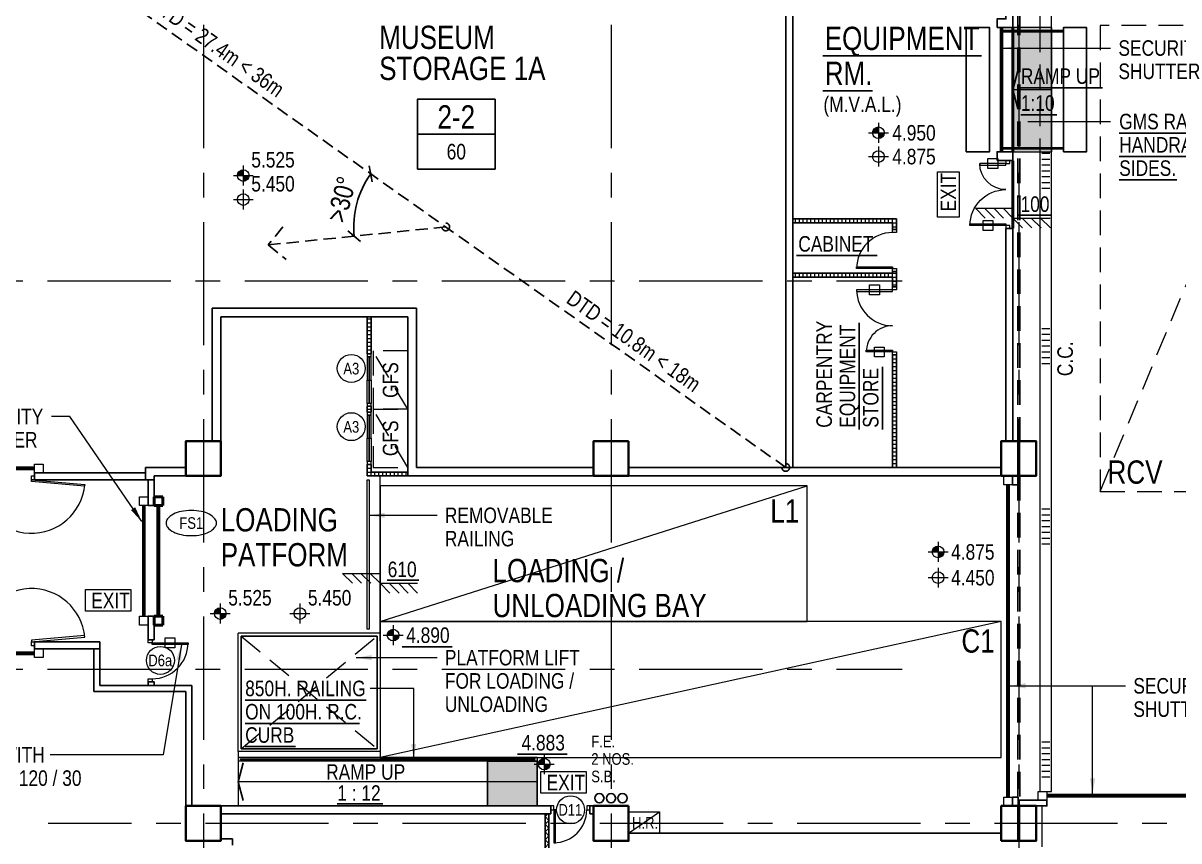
# Model space of a CAD drawing. Header units: millimetres. Extents: x 833576263 to 1668046980, y 817519639 to 1636103653.
# Drawn here: x 834050248 to 834080016, y 818088502 to 818109567 of the extents above; entities that cross this region are included whole.
import ezdxf
from ezdxf.enums import TextEntityAlignment as Align

# ---------------------------------------------------------------- set-up
doc = ezdxf.new("R2010")
doc.units = ezdxf.units.MM
doc.header["$LTSCALE"] = 100
doc.header["$MEASUREMENT"] = 0
for name, pattern in [('R_P_Grid$0$CENTER', [50.8, 31.75, -6.35, 6.35, -6.35]), ('R_P_LG$0$DASHDOT2', [12.7, 6.35, -3.175, 0, -3.175]), ('R_P_LG$0$HIDDEN', [9.525, 6.35, -3.175]), ('R_P_LG$0$HIDDEN2', [4.7625, 3.175, -1.5875])]:
    doc.linetypes.add(name, pattern=pattern)
doc.layers.get('Defpoints').update_dxf_attribs({"color": 170})
for name, color, linetype, true_color in [('C_DWG1002P00L0LGGBP$0$C_CONCRETE SLAB', 7, 'Continuous', 0xf0faf0), ('C_DWG1002P00L0LGGBP$0$C_IMPERMEABLE', 7, 'Continuous', 0xfff0ff), ('C_DWG1002P00L0LGGBP$0$C_METAL OR STEEL', 7, 'Continuous', 0xebd7f5), ('C_DWG1002P00L0LGGBP$0$C_UNDERLINE OR FSI', 7, 'Continuous', 0xf56e7d)]:
    doc.layers.add(name, color=color, linetype=linetype, true_color=true_color)
for name, color, linetype, lineweight in [('R_P_Grid$0$RDA0251', 1, 'R_P_Grid$0$CENTER', 18), ('R_P_Grid$0$RDA0251-LG', 6, 'R_P_Grid$0$CENTER', 18), ('R_P_LG$0$RDA0321', 7, 'Continuous', 18), ('R_P_LG$0$RDA0322', 1, 'Continuous', 18), ('R_P_LG$0$RDA0324', 7, 'Continuous', 18), ('R_P_LG$0$RDA04011', 4, 'Continuous', 25), ('R_P_LG$0$RDA04031', 3, 'Continuous', 25), ('R_P_LG$0$RDA0504', 4, 'Continuous', 25), ('R_P_LG$0$RDA0505', 1, 'Continuous', 18), ('R_P_LG$0$RDA0506', 7, 'Continuous', 18), ('R_P_LG$0$RDA0621', 7, 'Continuous', 13), ('R_P_LG$0$RDA0624', 7, 'Continuous', 13), ('R_P_LG$0$RDA2142', 1, 'Continuous', 18), ('R_P_LG$0$RDA2202', 3, 'Continuous', 25), ('R_P_LG$0$RDA2203', 11, 'Continuous', 25), ('R_P_LG$0$RDA2301', 7, 'Continuous', 18), ('R_P_LG$0$RDA2401', 1, 'Continuous', 18), ('R_P_LG$0$RDA2804S', 2, 'Continuous', 35), ('R_P_LG$0$RDA3151', 1, 'Continuous', 18), ('R_P_LG$0$RDA3152', 6, 'Continuous', 18), ('R_P_LG$0$RDA4701', 7, 'Continuous', 18), ('R_P_LG$0$RDA5801', 1, 'Continuous', 18), ('R_P_LG$0$RDA5802', 1, 'Continuous', 18), ('R_P_LG$0$RDA6601', 4, 'Continuous', 25), ('R_P_LG$0$RDA7101', 1, 'Continuous', 18), ('R_P_LG$0$RDA8301', 7, 'Continuous', 18)]:
    doc.layers.add(name, color=color, linetype=linetype, lineweight=lineweight)
for name, color, linetype in [('R_P_LG$0$10-HIDDEN', 7, 'R_P_LG$0$HIDDEN'), ('R_P_LG$0$AUDIT_D_170707093042-463', 3, 'Continuous'), ('R_P_LG$0$AUDIT_D_170707093042-467', 1, 'Continuous'), ('R_P_LG$0$D-MOE', 6, 'R_P_LG$0$HIDDEN2'), ('X-REF', 7, 'Continuous')]:
    doc.layers.add(name, color=color, linetype=linetype)
doc.styles.add('R_P_LG$0$Arial', font='arial.ttf', dxfattribs={"width": 0.8})
doc.styles.add('R_P_LG$0$Arial_3', font='arial.ttf', dxfattribs={"width": 0.8, "height": 800})
doc.styles.add('R_P_LG$0$romans', font='arial.ttf', dxfattribs={"width": 0.8})
doc.dimstyles.new('R_P_LG$0$M_200LA', dxfattribs={"dimscale": 200, "dimtxt": 2.5, "dimasz": 2, "dimexe": 0.8, "dimexo": 0, "dimgap": 0.75, "dimtad": 1, "dimdec": 0, "dimrnd": 1, "dimzin": 12, "dimdsep": 46, "dimtxsty": 'R_P_LG$0$romans', "dimcen": 2, "dimdle": 1, "dimclrd": 7, "dimclre": 7, "dimclrt": 4, "dimaunit": 1, "dimadec": 3, "dimazin": 0, "dimtfac": 1, "dimtdec": 0, "dimtix": 1, "dimtmove": 2, "dimatfit": 3, "dimfxl": 1, "dimtolj": 1, "dimlwd": 18, "dimlwe": 18, "dimarcsym": 0})
doc.dimstyles.new('R_P_LG$0$M_200MT', dxfattribs={"dimscale": 200, "dimtxt": 2.5, "dimasz": 1.5, "dimexe": 0.8, "dimexo": 0.5, "dimgap": 0.75, "dimtad": 1, "dimdec": 0, "dimrnd": 1, "dimzin": 12, "dimdsep": 46, "dimtxsty": 'R_P_LG$0$romans', "dimblk": 'R_P_LG$0$_Oblique', "dimcen": 2, "dimdle": 0.8, "dimclrd": 7, "dimclre": 7, "dimclrt": 4, "dimaunit": 1, "dimadec": 0, "dimazin": 0, "dimtfac": 1, "dimtdec": 0, "dimtix": 1, "dimtmove": 2, "dimatfit": 3, "dimfxl": 3, "dimfxlon": 1, "dimtolj": 1, "dimarcsym": 0})

# ---------------------------------------------------------------- blocks, each defined once
blk = doc.blocks.new('R_P_Grid')
at = {"layer": 'R_P_Grid$0$RDA0251'}
for p, q in [((833964515, 818102926.7), (834072885.2, 818102926.7)), ((833964515, 818092926.7), (834072885.2, 818092926.7))]:
    blk.add_line(p, q, dxfattribs=at)
at = {"layer": 'R_P_Grid$0$RDA0251-LG'}
for p, q in [((834054890, 818124763.4), (834054890, 818027660)), ((834065390, 818124763.4), (834065390, 818022877.2)), ((834075890, 818124763.4), (834075890, 818082095.1)), ((834075890, 818124763.4), (834075890, 818082095.1)), ((834144477.3, 818088951.7), (834050890, 818088951.7))]:
    blk.add_line(p, q, dxfattribs=at)
blk = doc.blocks.new('R_P_LG$0$P46A_Escape-Single-Door - 850 x 2100mm-5484262-LG_F _5_000 Mpd_')
at = {"layer": 'R_P_LG$0$RDA3151'}
for p, q in [((425, 956), (380, 956)), ((380, 956), (380, 106)), ((425, 106), (425, 956)), ((-425, 106), (-500, 106)), ((-500, 106), (-500, 6)), ((-500, 6), (-425, 6)), ((-425, 6), (-425, 106)), ((380, 106), (425, 106)), ((425, 106), (425, 6)), ((500, 106), (425, 106)), ((425, 6), (500, 6)), ((500, 6), (500, 106))]:
    blk.add_line(p, q, dxfattribs=at)
blk.add_arc((425, 106), 850, 90, 180, dxfattribs=at)
blk = doc.blocks.new('R_P_LG$0$LMark-FFL-1')
h = blk.add_hatch(color=256)
h.paths.add_polyline_path([(0, 0.75, 0.414214), (-0.75, 0), (0, 0)])
h.paths.add_polyline_path([(0.75, 0), (0, 0), (0, -0.75, 0.414214)])
for p, q in [((-1.28, 0), (1.28, 0)), ((0, 1.28), (0, -1.28))]:
    blk.add_line(p, q)
blk.add_circle((0, 0), 0.75)
at = {"color": 7, "style": 'R_P_LG$0$romans', "width": 0.8}
blk.add_attdef('FFL', (1.03, 1.03), '', height=2, dxfattribs=at)
blk = doc.blocks.new('R_P_LG$0$LMark-SFL-1')
for p, q in [((-1.28, 0), (1.28, 0)), ((0, 1.28), (0, -1.28))]:
    blk.add_line(p, q)
blk.add_circle((0, 0), 0.75)
at = {"color": 7, "style": 'R_P_LG$0$romans', "width": 0.8}
blk.add_attdef('SFL', (1.03, 1.03), '', height=2, dxfattribs=at)
blk = doc.blocks.new('R_P_LG$0$P46A_Symb_EXIT')
at = {"layer": 'R_P_LG$0$RDA7101'}
for p, q in [((-2.61, -0.99), (-2.61, 1.81)), ((-2.61, 1.81), (3.2, 1.81)), ((3.2, 1.81), (3.2, -0.99)), ((3.2, -0.99), (-2.61, -0.99))]:
    blk.add_line(p, q, dxfattribs=at)
at = {"layer": 'R_P_LG$0$RDA7101', "insert": (-1.89, 1.39), "char_height": 2, "width": 6.157, "attachment_point": 1, "style": 'R_P_LG$0$Arial_3'}
blk.add_mtext('EXIT', dxfattribs=at)
blk = doc.blocks.new('R_P_LG$0$_Oblique')
at = {"color": 0, "linetype": 'ByBlock', "lineweight": -2}
blk.add_line((-0.5, -0.5), (0.5, 0.5), dxfattribs=at)
blk = doc.blocks.new('*D631')
at = {"layer": 'Defpoints', "color": 0, "linetype": 'Continuous', "transparency": 16777216}
for p in [(834058465, 818106205), (834058931, 818105189), (834061132, 818104318), (834061132, 818104318), (834058418, 818104043)]:
    blk.add_point(p, dxfattribs=at)
at = {"layer": 'R_P_LG$0$D-MOE', "color": 7, "linetype": 'Continuous', "lineweight": -2, "transparency": 16777216}
blk.add_arc((834061132, 818104318), 2367, 144.7208, 185.7866, dxfattribs=at)
at = {"layer": 'R_P_LG$0$D-MOE', "color": 7, "linetype": 'Continuous', "lineweight": -2, "transparency": 16777216, "xscale": 300, "yscale": 300, "zscale": 300}
for p, rotation in [((834059200, 818105685), 54.72081680240944), ((834058777, 818104079), 275.7865725568126)]:
    blk.add_blockref('R_P_LG$0$_Oblique', p, dxfattribs=dict(at, rotation=rotation))
at = {"layer": 'R_P_LG$0$D-MOE', "color": 4, "linetype": 'Continuous', "transparency": 16777216, "insert": (834058451, 818105023), "char_height": 500, "attachment_point": 5, "rotation": 75.2537, "style": 'R_P_LG$0$romans'}
blk.add_mtext('\\A1;>30%%D', dxfattribs=at)
blk = doc.blocks.new('R_P_LG$0$PS-16000x3500')
at = {"layer": 'R_P_LG$0$RDA8301'}
blk.add_line((3500, -16000), (0, 0), dxfattribs=at)
blk.add_lwpolyline([(0, -16000), (3500, -16000), (3500, 0), (0, 0)], close=True, dxfattribs=at)
blk = doc.blocks.new('R_P_LG$0$PS-11000x3500')
at = {"layer": 'R_P_LG$0$RDA8301'}
blk.add_line((3500, -11000), (0, 0), dxfattribs=at)
blk.add_lwpolyline([(0, -11000), (3500, -11000), (3500, 0), (0, 0)], close=True, dxfattribs=at)
blk = doc.blocks.new('R_P_LG$0$P46A_FS_Gas_Flooding_System_Cylinder - P46A_FS_Gas_Flooding_System_Cylinder-V133-LG_F _5_000 Mpd_')
at = {"layer": 'R_P_LG$0$RDA5802', "linetype": 'R_P_LG$0$HIDDEN'}
blk.add_line((-750, 0), (750, -900), dxfattribs=at)
blk.add_lwpolyline([(750, -900), (-750, -900), (-750, 0), (750, 0)], close=True, dxfattribs=at)
blk = doc.blocks.new('R_P_LG$0$P46A_Escape-Double-Door - _925 _ 625_ x 2500mm-4300935-3_F _30_875 Mpd_')
at = {"layer": 'R_P_LG$0$RDA3151'}
for p, q in [((-850, 69), (-775, 69)), ((-850, -31), (-850, 69)), ((-775, 69), (-775, -31)), ((825, 69), (900, 69)), ((825, -31), (825, 69)), ((900, 69), (900, -31)), ((-775, -31), (-850, -31)), ((-730, -31), (-775, -31)), ((-775, -31), (-775, -956)), ((-730, -956), (-730, -31)), ((780, -31), (825, -31)), ((780, -706), (780, -31)), ((900, -31), (825, -31)), ((825, -31), (825, -706)), ((825, -706), (780, -706)), ((-775, -956), (-730, -956))]:
    blk.add_line(p, q, dxfattribs=at)
for centre, radius, start, end in [((-775, -31), 925, 270, 0), ((825, -31), 675, 180, 270)]:
    blk.add_arc(centre, radius, start, end, dxfattribs=at)
blk = doc.blocks.new('R_P_LG$0$AP_600_600')
at = {"layer": 'R_P_LG$0$RDA3151'}
for points in [[(0, 0), (75, 0), (75, 100), (0, 100)], [(75, 50), (75, 100), (675, 100), (675, 50)], [(75, 0), (75, 50), (675, 50), (675, 0)], [(1275, 50), (1275, 100), (675, 100), (675, 50)], [(1275, 0), (1275, 50), (675, 50), (675, 0)], [(1275, 0), (1350, 0), (1350, 100), (1275, 100)]]:
    blk.add_lwpolyline(points, close=True, dxfattribs=at)
blk = doc.blocks.new('R_P_LG$0$DD_1375-1375')
at = {"layer": 'R_P_LG$0$RDA3151'}
for points in [[(0, -100), (0, 0), (75, 0), (75, -100)], [(2900, -100), (2825, -100), (2825, 0), (2900, 0)], [(75, -100), (-1295, -220), (-1291, -265), (79, -145)], [(2825, -100), (4195, -220), (4191, -265), (2821, -145)]]:
    blk.add_lwpolyline(points, close=True, dxfattribs=at)
for centre, start, end in [((75, -100), 185, 0), ((2825, -100), 180, 355)]:
    blk.add_arc(centre, 1375, start, end, dxfattribs=at)
blk = doc.blocks.new('R_P_LG$0$D-925')
at = {"layer": 'R_P_LG$0$RDA3151'}
for points in [[(75, 100), (75, 1025), (120, 1025), (120, 100)], [(0, 100), (75, 100), (75, 0), (0, 0)], [(1075, 100), (1075, 0), (1000, 0), (1000, 100)]]:
    blk.add_lwpolyline(points, close=True, dxfattribs=at)
blk.add_arc((75, 100), 925, 0, 90, dxfattribs=at)
blk = doc.blocks.new('R_P_LG$0$A$C1D971937')
at = {"layer": 'R_P_LG$0$RDA0324'}
for p, q in [((-126, 965), (126, 713)), ((-126, 965), (-126, 0)), ((-126, 727), (126, 475)), ((-126, 490), (126, 238)), ((-126, 252), (126, 0)), ((-126, 0), (126, 0)), ((126, 0), (378, -252)), ((126, 0), (126, -963)), ((126, -238), (378, -490)), ((126, -475), (378, -727)), ((126, -713), (378, -965))]:
    blk.add_line(p, q, dxfattribs=at)
blk = doc.blocks.new('C_DWG1002P00L0LGGBP')
at = {"layer": 'C_DWG1002P00L0LGGBP$0$C_CONCRETE SLAB'}
for points in [[(834055790, 818090552), (834063490, 818090552), (834063490, 818090652), (834055790, 818090652)], [(834062207, 818090552), (834063490, 818090552), (834063490, 818089402), (834062207, 818089402)]]:
    blk.add_hatch(color=256, dxfattribs=at).paths.add_polyline_path(points)
at = {"layer": 'C_DWG1002P00L0LGGBP$0$C_METAL OR STEEL'}
blk.add_hatch(color=256, dxfattribs=at).paths.add_polyline_path([(834075740, 818106252), (834076740, 818106252), (834076740, 818109452), (834075740, 818109452)])
at = {"layer": 'C_DWG1002P00L0LGGBP$0$C_IMPERMEABLE'}
blk.add_lwpolyline([(834062207, 818090552), (834063490, 818090552), (834063490, 818089402), (834062207, 818089402)], close=True, dxfattribs=at)
at = {"layer": 'C_DWG1002P00L0LGGBP$0$C_METAL OR STEEL'}
for points, const_width in [([(834075440, 818109362), (834077040, 818109362)], 75), ([(834075440, 818106342), (834077040, 818106342)], 75), ([(834063440, 818090602), (834055840, 818090602)], 50)]:
    blk.add_lwpolyline(points, dxfattribs=dict(at, const_width=const_width))
at = {"layer": 'C_DWG1002P00L0LGGBP$0$C_UNDERLINE OR FSI'}
for p, q in [((834070846, 818108724), (834074928, 818108724)), ((834070846, 818107824), (834072125, 818107824)), ((834075945, 818107902), (834078049, 818107902)), ((834075945, 818107207), (834076872, 818107207)), ((834078478, 818106732), (834083168, 818106732)), ((834078478, 818106132), (834082954, 818106132)), ((834078478, 818105532), (834079963, 818105532)), ((834075889, 818104618), (834076721, 818104618)), ((834070165, 818103581), (834072242, 818103581)), ((834071778, 818099095), (834071778, 818101848)), ((834072378, 818099095), (834072378, 818100715)), ((834059623, 818095216), (834060436, 818095216)), ((834060014, 818093504), (834061294, 818093504)), ((834055967, 818092129), (834059083, 818092129)), ((834055967, 818091529), (834058913, 818091529)), ((834055967, 818090929), (834057261, 818090929)), ((834062984, 818090734), (834064263, 818090734)), ((834058338, 818089454), (834059510, 818089454))]:
    blk.add_line(p, q, dxfattribs=at)
at = {"layer": 'C_DWG1002P00L0LGGBP$0$C_UNDERLINE OR FSI', "const_width": 75}
for points in [[(834075740, 818106252), (834075740, 818109452)], [(834075740, 818104277), (834075740, 818106027)]]:
    blk.add_lwpolyline(points, dxfattribs=at)
blk = doc.blocks.new('R_P_LG')
at = {"layer": 'R_P_LG$0$RDA0621'}
h = blk.add_hatch(dxfattribs=at)
h.set_pattern_fill('_USER', color=256, scale=100, double=1, pattern_type=0)
h.set_pattern_definition([(0, (834072640, 818104421.7), (0, 100), []), (90, (834072640, 818104421.7), (-100, 6e-15), [])])
h.paths.add_polyline_path([(834072740, 818104521.7), (834070070, 818104521.7), (834070070, 818104421.7), (834072640, 818104421.7), (834072640, 818104246.7), (834072740, 818104246.7)])
h = blk.add_hatch(dxfattribs=at)
h.set_pattern_fill('_USER', color=256, scale=100, double=1, pattern_type=0)
h.set_pattern_definition([(0, (834072640, 818103021.7), (0, 100), []), (90, (834072640, 818103021.7), (-100, 6e-15), [])])
h.paths.add_polyline_path([(834072740, 818103171.7), (834072640, 818103171.7), (834072640, 818103121.7), (834070070, 818103121.7), (834070070, 818103021.7), (834072640, 818103021.7), (834072640, 818102771.7), (834072740, 818102771.7)])
h = blk.add_hatch(dxfattribs=at)
h.set_pattern_fill('_USER', color=256, scale=100, double=1, pattern_type=0)
h.set_pattern_definition([(0, (834059210, 818101046.7), (0, 100), []), (90, (834059210, 818101046.7), (-100, 6e-15), [])])
h.paths.add_polyline_path([(834059210, 818102001.7), (834059110, 818102001.7), (834059110, 818101046.7), (834059210, 818101046.7)])
h = blk.add_hatch(dxfattribs=at)
h.set_pattern_fill('_USER', color=256, scale=100, double=1, pattern_type=0)
h.set_pattern_definition([(0, (834072640, 818098121.7), (0, 100), []), (90, (834072640, 818098121.7), (-100, 6e-15), [])])
h.paths.add_polyline_path([(834072740, 818101021.7), (834072640, 818101021.7), (834072640, 818098121.7), (834072740, 818098121.7)])
h = blk.add_hatch(dxfattribs=at)
h.set_pattern_fill('_USER', color=256, scale=100, double=1, pattern_type=0)
h.set_pattern_definition([(0, (834059210, 818098001.7), (0, 100), []), (90, (834059210, 818098001.7), (-100, 6e-15), [])])
h.paths.add_polyline_path([(834060160, 818098001.7), (834059210, 818098001.7), (834059210, 818098196.7), (834059110, 818098196.7), (834059110, 818097901.7), (834060160, 818097901.7)])
h = blk.add_hatch(dxfattribs=at)
h.set_pattern_fill('_USER', color=256, scale=141.4, angle=45, double=1, pattern_type=0)
h.set_pattern_definition([(45, (834063790, 818087630.99), (-99.985, 99.985), []), (135, (834063790, 818087630.99), (-99.985, -99.985), [])])
h.paths.add_polyline_path([(834063790, 818089201.7), (834063690, 818089201.7), (834063690, 818087589.568), (834063790, 818087630.9893)])
at = {"layer": 'R_P_LG$0$RDA0624', "lineweight": 18}
h = blk.add_hatch(dxfattribs=at)
h.set_pattern_fill('DOTS', color=4, scale=90, angle=45, style=0)
h.set_pattern_definition([(45, (0, 0), (-50.513940681, 151.541822043), [0, -142.875])])
edge = h.paths.add_edge_path()
edge.add_arc((834065390, 818020126.7), 13000, 75, 90)
edge.add_line((834065390, 818033126.7), (833989233.5977, 818033126.7))
edge.add_arc((833989233.5977, 818040126.7), 7000, 227.47847394, 269.99999999, ccw=False)
edge.add_line((833984502.5276, 818034967.5358), (833978583.9299, 818040395.0234))
edge.add_arc((833983315, 818045554.1877), 7000, 180, 227.47847394, ccw=False)
edge.add_line((833976315, 818045554.1877), (833976315, 818098726.7))
edge.add_arc((833983314.9761, 818098726.7099), 6999.9761, 115.841715, 180.00008101, ccw=False)
edge.add_line((833980263.7812, 818105026.7), (834002230.1033, 818105026.7))
edge.add_line((834002230.1033, 818105026.7), (834002230.4132, 818116699.7))
edge.add_line((834002230.4132, 818116699.7), (833958315, 818116699.7))
edge.add_line((833958315, 818116699.7), (833958315, 818110699.7))
edge.add_line((833958315, 818110699.7), (833963315, 818110699.7))
edge.add_arc((833963315, 818103699.7), 7000, 0, 90, ccw=False)
edge.add_line((833970315, 818103699.7), (833970315, 818045554.1877))
edge.add_arc((833983315, 818045554.1877), 13000, 180, 227.47847393)
edge.add_line((833974528.727, 818035972.8826), (833980447.3247, 818030545.395))
edge.add_arc((833989233.5977, 818040126.7), 13000, 227.47847393, 270)
edge.add_line((833989233.5977, 818027126.7), (834065245.1822, 818027126.7))
edge.add_arc((834065245.1822, 818019026.7), 8100, 75, 90, ccw=False)
edge.add_line((834067341.6165, 818026850.6992), (834090782.7579, 818020569.6643))
edge.add_arc((834094147.4055, 818033126.7), 13000, 255, 270)
edge.add_line((834094147.4055, 818020126.7), (834118759.2741, 818020126.7))
edge.add_arc((834118759.2741, 818033126.7), 13000, 270, 282.26165437)
edge.add_line((834121520.1679, 818020423.257), (834124956.9903, 818021170.1963))
edge.add_arc((834126677.2395, 818013254.9741), 8100, 20.44433993, 102.26165437, ccw=False)
edge.add_arc((834190761.1764, 818035930.696), 59878.7776, 183.670517332, 199.356395537, ccw=False)
edge.add_line((834131005.2286, 818032097.3284), (834127870.7181, 818029996.4247))
edge.add_line((834127870.7181, 818029996.4247), (834126362.9837, 818029715.8154))
edge.add_arc((834117071.8823, 818047426.7), 20000, 270, 297.68143099, ccw=False)
edge.add_line((834117071.8823, 818027426.7), (834089164.0869, 818027426.7))
edge.add_arc((834089164.0869, 818033426.7), 6000, 255.00000001, 270, ccw=False)
edge.add_line((834087611.1726, 818027631.1451), (834068754.6476, 818032683.7357))
at = {"layer": 'R_P_LG$0$RDA4701'}
h = blk.add_hatch(dxfattribs=at)
h.set_pattern_fill('_USER', color=256, scale=150, angle=167.52488052, pattern_type=0)
h.set_pattern_definition([(180, (834072288.53, 818078163.56), (-2e-08, -150), [])])
h.paths.add_polyline_path([(834076687.5, 818106296.1386), (834076487.5, 818106296.1386), (834076487.5, 818105271.1386), (834076687.5, 818105271.1386)])
h = blk.add_hatch(dxfattribs=at)
h.set_pattern_fill('_USER', color=256, scale=150, angle=167.52488052, pattern_type=0)
h.set_pattern_definition([(180, (834072288.53, 818073651.7), (-2e-08, -150), [])])
h.paths.add_polyline_path([(834076687.5, 818101784.2803), (834076487.5, 818101784.2803), (834076487.5, 818100759.2803), (834076687.5, 818100759.2803)])
h = blk.add_hatch(dxfattribs=at)
h.set_pattern_fill('_USER', color=256, scale=150, angle=167.52488052, pattern_type=0)
h.set_pattern_definition([(180, (834072288.53, 818063901.7), (-2e-08, -150), [])])
h.paths.add_polyline_path([(834076687.5, 818096149.1197), (834076487.5, 818096149.1197), (834076487.5, 818097174.1197), (834076687.5, 818097174.1197)])
h = blk.add_hatch(dxfattribs=at)
h.set_pattern_fill('_USER', color=256, scale=150, angle=167.52488052, pattern_type=0)
h.set_pattern_definition([(180, (834072288.53, 818063901.7), (-2e-08, -150), [])])
h.paths.add_polyline_path([(834076687.5, 818091154.2803), (834076487.5, 818091154.2803), (834076487.5, 818090129.2803), (834076687.5, 818090129.2803)])
at = {"layer": 'Defpoints'}
for points in [[(834074540, 818106251.7), (834075140, 818106251.7), (834075140, 818109451.7), (834074540, 818109451.7)], [(834077040, 818106251.7), (834077640, 818106251.7), (834077640, 818109451.7), (834077040, 818109451.7)]]:
    blk.add_lwpolyline(points, close=True, dxfattribs=at)
at = {"layer": 'R_P_LG$0$10-HIDDEN'}
for p, q in [((834075865, 818113701.7), (834075865, 818098801.7)), ((834075915, 818113701.7), (834075915, 818098801.7)), ((834075865, 818097901.7), (834075865, 818089401.7)), ((834075915, 818097901.7), (834075915, 818089401.7))]:
    blk.add_line(p, q, dxfattribs=at)
at = {"layer": 'R_P_LG$0$AUDIT_D_170707093042-467'}
for centre in [(834065089.6447, 818089601.7), (834065390, 818089601.7), (834065683.4041, 818089601.7)]:
    blk.add_circle(centre, 120, dxfattribs=at)
at = {"layer": 'R_P_LG$0$D-MOE'}
for points in [[(834069890, 818098121.7), (834048540, 818113226.7), (834048540, 818113914.2), (834048040, 818113914.2)], [(834056940.358, 818104319.3302), (834056561.0315, 818103854.4523), (834057025.9093, 818103475.1258)], [(834056561.0315, 818103854.4523), (834061132.3234, 818104317.7049)]]:
    blk.add_lwpolyline(points, dxfattribs=at)
for centre in [(834061132.3234, 818104317.7049), (834069890, 818098121.7)]:
    blk.add_circle(centre, 100, dxfattribs=at)
at = {"layer": 'R_P_LG$0$RDA0504', "color": 4}
blk.add_line((834060405, 818106705.7), (834062405, 818106705.7), dxfattribs=at)
blk.add_lwpolyline([(834060405, 818105805.7), (834062405, 818105805.7), (834062405, 818107605.7), (834060405, 818107605.7)], close=True, dxfattribs=at)
at = {"layer": 'R_P_LG$0$RDA0505'}
blk.add_lwpolyline([(834054578.7, 818097013.2, 0.0510992988), (834054316.6288, 818096986.3466, 0.0649481016), (834054120.4948, 818096918.3026, 0.1042029422), (834053970.2575, 818096798.9573, 0.1747045218), (834053930.7, 818096689.2, 0.1747045213), (834053970.2575, 818096579.4427, 0.1042029417), (834054120.4948, 818096460.0974, 0.0649481017), (834054316.6288, 818096392.0534, 0.051099299), (834054578.7, 818096365.2, 0.0510992989), (834054840.7712, 818096392.0534, 0.0649481018), (834055036.9052, 818096460.0974, 0.1042029415), (834055187.1424, 818096579.4427, 0.1747045209), (834055226.7, 818096689.2, 0.1747045214), (834055187.1424, 818096798.9573, 0.1042029419), (834055036.9052, 818096918.3026, 0.0649481017), (834054840.7712, 818096986.3466, 0.0510992991)], format="xyb", close=True, dxfattribs=at)
at = {"layer": 'R_P_LG$0$RDA0506'}
for centre in [(834058700, 818100671.7), (834058700, 818099171.7), (834053784.8173, 818093150.5), (834064347.8173, 818089301.7)]:
    blk.add_circle(centre, 360, dxfattribs=at)
at = {"layer": 'R_P_LG$0$RDA0621'}
blk.add_line((834059110, 818099621.7), (834059210, 818099621.7), dxfattribs=at)
at = {"layer": 'R_P_LG$0$RDA2142'}
blk.add_line((834076487.5, 818089401.7), (834076487.5, 818088351.7), dxfattribs=at)
at = {"layer": 'R_P_LG$0$RDA2202'}
for p, q in [((834069890, 818098121.7), (834069890, 818114451.7)), ((834070070, 818098121.7), (834070070, 818114451.7)), ((834075740, 818109451.7), (834075740, 818113701.7)), ((834075335, 818109451.7429), (834075740, 818109451.7)), ((834075560, 818104276.7), (834075560, 818098801.7)), ((834075740, 818104276.7), (834075560, 818104276.7)), ((834075740, 818098801.7), (834075740, 818104276.7)), ((834060380, 818102221.7), (834055120, 818102221.7)), ((834055120, 818098801.7), (834055120, 818102221.7)), ((834060380, 818102221.7), (834060380, 818098121.7)), ((834060160, 818102001.7), (834055340, 818102001.7)), ((834055340, 818098801.7), (834055340, 818102001.7)), ((834060160, 818102001.7), (834060160, 818097901.7)), ((834053400, 818097981.7), (834050540, 818097981.7)), ((834050540, 818097981.7), (834050540, 818097801.7)), ((834053400, 818098121.7), (834054440, 818098121.7)), ((834053400, 818098121.7), (834053400, 818097801.7)), ((834064940, 818098121.7), (834060380, 818098121.7)), ((834075440, 818098121.7), (834065840, 818098121.7)), ((834050540, 818097801.7), (834053620, 818097801.7)), ((834053470, 818097801.7), (834053470, 818097137.65)), ((834053620, 818097137.65), (834053620, 818097901.7)), ((834053620, 818097901.7), (834054440, 818097901.7)), ((834060160, 818097901.7), (834064940, 818097901.7)), ((834065840, 818097901.7), (834075440, 818097901.7)), ((834075727.5, 818097676.7), (834075727.5, 818097901.7)), ((834075877.5, 818097676.7), (834075727.5, 818097676.7)), ((834075877.5, 818097901.7), (834075877.5, 818097676.7)), ((834053470, 818097137.65), (834053620, 818097137.65)), ((834053470, 818094287.65), (834053470, 818093676.7)), ((834053620, 818094287.65), (834053470, 818094287.65)), ((834053620, 818093676.7), (834053620, 818094287.65)), ((834052220, 818093626.7), (834050540, 818093626.7)), ((834050540, 818093626.7), (834050540, 818093446.7)), ((834052220, 818092501.7), (834052220, 818093626.7)), ((834053470, 818093676.7), (834053620, 818093676.7)), ((834050540, 818093446.7), (834052220, 818093446.7)), ((834052070, 818093446.7), (834052070, 818092351.7)), ((834053620, 818092601.7), (834053470, 818092601.7)), ((834053470, 818092601.7), (834053470, 818092501.7)), ((834053620, 818092501.7), (834053620, 818092601.7)), ((834052070, 818092351.7), (834054440, 818092351.7)), ((834054590, 818092501.7), (834052220, 818092501.7)), ((834054440, 818092351.7), (834054440, 818089401.7)), ((834054590, 818089401.7), (834054590, 818092501.7)), ((834075877.5, 818089626.7), (834075727.5, 818089626.7)), ((834075727.5, 818089626.7), (834075727.5, 818089401.7)), ((834075877.5, 818089401.7), (834075877.5, 818089626.7)), ((834063840, 818089401.7), (834055340, 818089401.7)), ((834063840, 818089201.7), (834063840, 818089401.7)), ((834064940, 818089401.7), (834064840, 818089401.7)), ((834064840, 818089401.7), (834064840, 818089201.7)), ((834055340, 818089201.7), (834063840, 818089201.7)), ((834064840, 818089201.7), (834064940, 818089201.7)), ((834075442.5, 818088701.7), (834065840, 818088701.7))]:
    blk.add_line(p, q, dxfattribs=at)
blk.add_lwpolyline([(834075560, 818113701.7), (834075560, 818109676.7), (834075335, 818109676.7), (834075335, 818109451.7429)], dxfattribs=at)
for points in [[(834075335, 818106026.7), (834075740, 818106026.7), (834075740, 818106251.7), (834075335, 818106251.7)], [(834075902.5, 818089401.7), (834076618, 818089401.7), (834076618, 818089551.7), (834075902.5, 818089551.7)]]:
    blk.add_lwpolyline(points, close=True, dxfattribs=at)
at = {"layer": 'R_P_LG$0$RDA2202', "linetype": 'R_P_LG$0$HIDDEN'}
blk.add_lwpolyline([(834055640, 818082676.7), (834055640, 818088551.7), (834055340, 818088551.7)], dxfattribs=at)
at = {"layer": 'R_P_LG$0$RDA2203'}
for p, q in [((834070070, 818104521.7), (834072740, 818104521.7)), ((834072740, 818104246.7), (834072740, 818104521.7)), ((834070070, 818104421.7), (834072640, 818104421.7)), ((834072640, 818104246.7), (834072640, 818104421.7)), ((834072640, 818104246.7), (834072740, 818104246.7)), ((834070070, 818103121.7), (834072640, 818103121.7)), ((834070070, 818103021.7), (834072640, 818103021.7)), ((834072640, 818103171.7), (834072740, 818103171.7)), ((834072640, 818103121.7), (834072640, 818103171.7)), ((834072640, 818102771.7), (834072640, 818103021.7)), ((834072740, 818102771.7), (834072740, 818103171.7)), ((834072640, 818102771.7), (834072740, 818102771.7)), ((834059110, 818102001.7), (834059110, 818101046.7)), ((834059210, 818101046.7), (834059210, 818102001.7)), ((834059110, 818101046.7), (834059210, 818101046.7)), ((834072640, 818098121.7), (834072640, 818101021.7)), ((834072640, 818101021.7), (834072740, 818101021.7)), ((834072740, 818098121.7), (834072740, 818101021.7)), ((834059110, 818097901.7), (834059110, 818098196.7)), ((834059110, 818098196.7), (834059210, 818098196.7)), ((834059210, 818098196.7), (834059210, 818098001.7)), ((834059210, 818098001.7), (834060160, 818098001.7)), ((834060160, 818097901.7), (834059110, 818097901.7)), ((834063690, 818087589.568), (834063690, 818089201.7)), ((834063790, 818087630.9893), (834063790, 818089201.7))]:
    blk.add_line(p, q, dxfattribs=at)
blk.add_lwpolyline([(834059110, 818099546.7), (834059210, 818099546.7), (834059210, 818099696.7), (834059110, 818099696.7)], close=True, dxfattribs=at)
at = {"layer": 'R_P_LG$0$RDA2301'}
for p, q in [((834075740, 818106251.7), (834075740, 818109451.7)), ((834075740, 818104276.7), (834075740, 818106026.7)), ((834059440, 818093651.7), (834059440, 818097901.7)), ((834055790, 818090801.7), (834055790, 818093851.7)), ((834059440, 818093851.7), (834055790, 818093851.7)), ((834059440, 818090801.7), (834055790, 818090801.7)), ((834055790, 818090801.7), (834055790, 818089401.7)), ((834063490, 818090651.7), (834055790, 818090651.7)), ((834063490, 818090551.7), (834055790, 818090551.7)), ((834063440, 818090601.7), (834055840, 818090601.7)), ((834063490, 818090651.7), (834063490, 818089401.7)), ((834063490, 818090026.7), (834055790, 818090026.7))]:
    blk.add_line(p, q, dxfattribs=at)
at = {"layer": 'R_P_LG$0$RDA2301', "color": 3, "lineweight": 25}
for q in [(834055919.4095, 818090509.6629), (834055919.4095, 818089543.7371)]:
    blk.add_line((834055790, 818090026.7), q, dxfattribs=at)
at = {"layer": 'R_P_LG$0$RDA2401'}
for p, q in [((834075440, 818109361.7), (834077040, 818109361.7)), ((834076740, 818107851.7), (834075740, 818107851.7)), ((834075440, 818106341.7), (834077040, 818106341.7))]:
    blk.add_line(p, q, dxfattribs=at)
at = {"layer": 'R_P_LG$0$RDA2401', "color": 3, "lineweight": 25}
for q in [(834075869.4095, 818108334.6629), (834075869.4095, 818107368.7371)]:
    blk.add_line((834075740, 818107851.7), q, dxfattribs=at)
at = {"layer": 'R_P_LG$0$RDA2401'}
for points in [[(834075740, 818106251.7), (834076740, 818106251.7), (834076740, 818109451.7), (834075740, 818109451.7)], [(834059160, 818093951.7), (834059110, 818093951.7), (834059110, 818097801.7), (834059160, 818097801.7)]]:
    blk.add_lwpolyline(points, close=True, dxfattribs=at)
at = {"layer": 'R_P_LG$0$RDA2804S'}
for points in [[(834055340, 818098801.7), (834054440, 818098801.7), (834054440, 818097901.7), (834055340, 818097901.7)], [(834065840, 818098801.7), (834064940, 818098801.7), (834064940, 818097901.7), (834065840, 818097901.7)], [(834075440, 818097901.7), (834075877.5, 818097901.7), (834075877.5, 818098801.7), (834075440, 818098801.7)], [(834075902.5, 818098801.7), (834076337.5, 818098801.7), (834076337.5, 818097901.7), (834075902.5, 818097901.7)], [(834055340, 818089401.7), (834054440, 818089401.7), (834054440, 818088501.7), (834055340, 818088501.7)], [(834065840, 818089401.7), (834064940, 818089401.7), (834064940, 818088501.7), (834065840, 818088501.7)], [(834075442.5, 818088501.7), (834075877.5, 818088501.7), (834075877.5, 818089401.7), (834075442.5, 818089401.7)], [(834075902.5, 818089401.7), (834076337.5, 818089401.7), (834076337.5, 818088501.7), (834075902.5, 818088501.7)]]:
    blk.add_lwpolyline(points, close=True, dxfattribs=at)
at = {"layer": 'R_P_LG$0$RDA3151'}
for points in [[(834075096.0294, 818105825.2294), (834075096.0294, 818106078.1706), (834075348.9706, 818106078.1706), (834075348.9706, 818105825.2294)], [(834074971.0294, 818104225.2294), (834074971.0294, 818104478.1706), (834075223.9706, 818104478.1706), (834075223.9706, 818104225.2294)], [(834072051.0294, 818102570.2294), (834072051.0294, 818102823.1706), (834072303.9706, 818102823.1706), (834072303.9706, 818102570.2294)], [(834072176.0294, 818100970.2294), (834072176.0294, 818101223.1706), (834072428.9706, 818101223.1706), (834072428.9706, 818100970.2294)], [(834053906.0294, 818093475.2294), (834053906.0294, 818093728.1706), (834054158.9706, 818093728.1706), (834054158.9706, 818093475.2294)]]:
    blk.add_lwpolyline(points, close=True, dxfattribs=at)
at = {"layer": 'R_P_LG$0$RDA3152', "linetype": 'R_P_LG$0$DASHDOT2', "const_width": 100}
for points in [[(834075445.7, 818106251.7), (834075445.7, 818109451.7429)], [(834050540, 818098096), (834047640, 818098096)], [(834075615, 818089626.7), (834075616.5253, 818097676.7)], [(834053355.7, 818097139.2), (834053355.7, 818094287.65)], [(834047640, 818093332.4), (834050540, 818093332.4)], [(834076618, 818089666), (834088115, 818089663.768)]]:
    blk.add_lwpolyline(points, dxfattribs=at)
at = {"layer": 'R_P_LG$0$RDA3152'}
for points in [[(834050765, 818097981.7), (834050540, 818097981.7), (834050540, 818098206.7), (834050765, 818098206.7)], [(834075729.0253, 818097901.7), (834075729.0253, 818097676.7), (834075504.0253, 818097676.7), (834075504.0253, 818097901.7)], [(834053470, 818097364.2), (834053470, 818097139.2), (834053245, 818097139.2), (834053245, 818097364.2)], [(834053470, 818094287.65), (834053470, 818094062.65), (834053245, 818094062.65), (834053245, 818094287.65)], [(834050540, 818093446.7), (834050765, 818093446.7), (834050765, 818093221.7), (834050540, 818093221.7)], [(834075729.3, 818089626.7), (834075729.3, 818089401.7), (834075504.3, 818089401.7), (834075504.3, 818089626.7)], [(834076618, 818089551.7), (834076393, 818089551.7), (834076393, 818089776.7), (834076618, 818089776.7)]]:
    blk.add_lwpolyline(points, close=True, dxfattribs=at)
at = {"layer": 'R_P_LG$0$RDA4701'}
blk.add_lwpolyline([(834076437.5, 818106251.7), (834076437.5, 818089776.7), (834076737.5, 818089776.7), (834076737.5, 818114601.7), (834076437.5, 818114601.7), (834076437.5, 818109451.7)], dxfattribs=at)
at = {"layer": 'R_P_LG$0$RDA4701', "linetype": 'R_P_LG$0$HIDDEN'}
blk.add_lwpolyline([(834076437.5, 818109451.7), (834076437.5, 818106251.7)], dxfattribs=at)
at = {"layer": 'R_P_LG$0$RDA5801', "linetype": 'R_P_LG$0$DASHDOT2', "lineweight": 50}
for points in [[(834053845, 818097364.2), (834053845, 818097139.2), (834053620, 818097139.2), (834053620, 818097364.2)], [(834053845, 818094287.65), (834053845, 818094062.65), (834053620, 818094062.65), (834053620, 818094287.65)]]:
    blk.add_lwpolyline(points, close=True, dxfattribs=at)
at = {"layer": 'R_P_LG$0$RDA5801', "linetype": 'R_P_LG$0$DASHDOT2', "lineweight": 50, "const_width": 100}
blk.add_lwpolyline([(834053730.7, 818097139.2), (834053730.7, 818094287.65)], dxfattribs=at)
at = {"layer": 'R_P_LG$0$RDA5802'}
blk.add_line((834065840, 818088701.7), (834066640, 818089251.7), dxfattribs=at)
blk.add_lwpolyline([(834065840, 818089251.7), (834066640, 818089251.7), (834066640, 818088701.7), (834065840, 818088701.7)], close=True, dxfattribs=at)
at = {"layer": 'R_P_LG$0$RDA6601'}
for p, q in [((834055865, 818093776.7), (834059365, 818093776.7)), ((834055865, 818090876.7), (834055865, 818093776.7)), ((834059365, 818093776.7), (834059365, 818090876.7)), ((834059365, 818090876.7), (834055865, 818090876.7))]:
    blk.add_line(p, q, dxfattribs=at)
at = {"layer": 'R_P_LG$0$RDA6601', "color": 7, "linetype": 'R_P_LG$0$HIDDEN', "lineweight": 18}
for p, q in [((834055865, 818090876.7), (834059365, 818093776.7)), ((834055865, 818093776.7), (834059365, 818090876.7))]:
    blk.add_line(p, q, dxfattribs=at)
at = {"layer": 'R_P_LG$0$RDA8301', "linetype": 'R_P_LG$0$HIDDEN'}
blk.add_line((834077985.2756, 818097501.7), (834082985.2756, 818109501.7), dxfattribs=at)
blk.add_lwpolyline([(834082985.2756, 818109501.7), (834077985.2756, 818109501.7), (834077985.2756, 818097501.7), (834082985.2756, 818097501.7)], close=True, dxfattribs=at)
at = {"layer": 'R_P_LG$0$RDA0321'}
ref = blk.add_blockref('R_P_LG$0$LMark-SFL-1', (834072277.4346, 818106129.2683, 0), dxfattribs=dict(at, xscale=200, yscale=200, zscale=200))
ref.add_attrib('SFL', '4.875', dxfattribs={"layer": '0', "color": 7, "height": 400, "style": 'R_P_LG$0$romans', "width": 0.8}).set_placement((834073192.7798, 818106129.2683), align=Align.MIDDLE)
at = {"layer": 'R_P_LG$0$RDA0321', "xscale": 200, "yscale": 200, "zscale": 200}
for p in [(834055918.63, 818105022.8688), (834057377.067, 818094358.2326)]:
    blk.add_blockref('R_P_LG$0$LMark-SFL-1', p, dxfattribs=at).add_auto_attribs({'SFL': '5.450'})
at = {"layer": 'R_P_LG$0$RDA0321'}
ref = blk.add_blockref('R_P_LG$0$LMark-SFL-1', (834073812.9293, 818095283.0613, 0), dxfattribs=dict(at, xscale=200, yscale=200, zscale=200))
ref.add_attrib('SFL', '4.450', dxfattribs={"layer": '0', "color": 7, "height": 400, "style": 'R_P_LG$0$romans', "width": 0.8}).set_placement((834074708.2744, 818095283.0613), align=Align.MIDDLE)
at = {"layer": 'R_P_LG$0$RDA0322'}
ref = blk.add_blockref('R_P_LG$0$LMark-FFL-1', (834072277.3745, 818106741.2683), dxfattribs=dict(at, xscale=200, yscale=200, zscale=200))
ref.add_attrib('FFL', '4.950', dxfattribs={"layer": '0', "color": 7, "height": 400, "rotation": 0.00000095, "style": 'R_P_LG$0$romans', "width": 0.8}).set_placement((834073192.6962, 818106741.2448), align=Align.MIDDLE)
at = {"layer": 'R_P_LG$0$RDA0322', "xscale": 200, "yscale": 200, "zscale": 200}
for p in [(834055918.63, 818105640.8688), (834055324.8033, 818094358.2326)]:
    blk.add_blockref('R_P_LG$0$LMark-FFL-1', p, dxfattribs=at).add_auto_attribs({'FFL': '5.525'})
at = {"layer": 'R_P_LG$0$RDA0322'}
ref = blk.add_blockref('R_P_LG$0$LMark-FFL-1', (834073812.9293, 818095945.0613), dxfattribs=dict(at, xscale=200, yscale=200, zscale=200))
ref.add_attrib('FFL', '4.875', dxfattribs={"layer": '0', "color": 7, "height": 400, "rotation": 0.00000095, "style": 'R_P_LG$0$romans', "width": 0.8}).set_placement((834074708.251, 818095945.0378), align=Align.MIDDLE)
ref = blk.add_blockref('R_P_LG$0$LMark-FFL-1', (834059777.9701, 818093801.7334), dxfattribs=dict(at, xscale=200, yscale=200, zscale=200))
ref.add_attrib('FFL', '4.890', dxfattribs={"layer": '0', "color": 7, "height": 400, "rotation": 0.00000095, "style": 'R_P_LG$0$romans', "width": 0.8}).set_placement((834060673.2918, 818093801.7099), align=Align.MIDDLE)
ref = blk.add_blockref('R_P_LG$0$LMark-FFL-1', (834063669.9624, 818090477.7546), dxfattribs=dict(at, xscale=200, yscale=200, zscale=200))
ref.add_attrib('FFL', '4.883', dxfattribs={"layer": '0', "color": 7, "height": 400, "rotation": 0.00000095, "style": 'R_P_LG$0$romans', "width": 0.8}).set_placement((834063642.8461, 818091031.1626), align=Align.MIDDLE)
at = {"layer": 'R_P_LG$0$RDA0324', "xscale": -1, "rotation": 90}
for p in [(834075740, 818104670.5717), (834059440, 818095262.5182)]:
    blk.add_blockref('R_P_LG$0$A$C1D971937', p, dxfattribs=at)
at = {"layer": 'R_P_LG$0$RDA3151', "xscale": -1, "rotation": 270}
blk.add_blockref('R_P_LG$0$P46A_Escape-Double-Door - _925 _ 625_ x 2500mm-4300935-3_F _30_875 Mpd_', (834075591.35, 818105126.7), dxfattribs=at)
at = {"layer": 'R_P_LG$0$RDA3151'}
for name, p, rotation in [('R_P_LG$0$D-925', (834072740, 818103171.7), 90), ('R_P_LG$0$P46A_Escape-Double-Door - _925 _ 625_ x 2500mm-4300935-3_F _30_875 Mpd_', (834072671.35, 818101921.7), 270), ('R_P_LG$0$AP_600_600', (834059210, 818099696.7), 90), ('R_P_LG$0$AP_600_600', (834059210, 818098196.7), 90), ('R_P_LG$0$DD_1375-1375', (834050540, 818093526.7), 180), ('R_P_LG$0$P46A_Escape-Single-Door - 850 x 2100mm-5484262-LG_F _5_000 Mpd_', (834064340, 818089408.05), 180)]:
    blk.add_blockref(name, p, dxfattribs=dict(at, rotation=rotation))
blk.add_blockref('R_P_LG$0$DD_1375-1375', (834047640, 818097901.7), dxfattribs=at)
at = {"layer": 'R_P_LG$0$RDA3152', "rotation": 270}
blk.add_blockref('R_P_LG$0$D-925', (834053470, 818093676.7), dxfattribs=at)
at = {"layer": 'R_P_LG$0$RDA5802', "linetype": 'R_P_LG$0$HIDDEN', "xscale": -1, "rotation": 270}
for p in [(834060160, 818100371.7), (834060160, 818098871.7)]:
    blk.add_blockref('R_P_LG$0$P46A_FS_Gas_Flooding_System_Cylinder - P46A_FS_Gas_Flooding_System_Cylinder-V133-LG_F _5_000 Mpd_', p, dxfattribs=at)
at = {"layer": 'R_P_LG$0$RDA7101', "xscale": 200.0000000000002, "yscale": 200.0000000000002, "zscale": 200.0000000000002, "rotation": 90}
blk.add_blockref('R_P_LG$0$P46A_Symb_EXIT', (834074156.1991, 818105092.8913), dxfattribs=at)
at = {"layer": 'R_P_LG$0$RDA7101'}
for p, xscale, yscale, zscale in [((834052380, 818094615.0009), 200.0000000000002, 200.0000000000002, 200.0000000000002), ((834064106.5601, 818089926.5191), 200, 200, 200)]:
    blk.add_blockref('R_P_LG$0$P46A_Symb_EXIT', p, dxfattribs=dict(at, xscale=xscale, yscale=yscale, zscale=zscale))
at = {"layer": 'R_P_LG$0$RDA8301'}
for name, p, rotation in [('R_P_LG$0$PS-11000x3500', (834070440, 818097651.7), 270), ('R_P_LG$0$PS-16000x3500', (834059440, 818090651.7), 90)]:
    blk.add_blockref(name, p, dxfattribs=dict(at, rotation=rotation))
at = {"layer": 'R_P_LG$0$AUDIT_D_170707093042-463', "color": 3, "style": 'R_P_LG$0$Arial', "width": 0.8}
for s, p in [('MUSEUM', (834059417.504, 818108900.7175)), ('STORAGE 1A', (834059417.504, 818108100.7175))]:
    blk.add_text(s, height=600, dxfattribs=at).set_placement(p)
at = {"layer": 'R_P_LG$0$AUDIT_D_170707093042-467', "style": 'R_P_LG$0$Arial', "width": 0.8}
for s, p in [('F.E.', (834064880.8633, 818090911.7288)), ('2 NOS.', (834064880.8633, 818090461.7288)), ('S.B.', (834064880.8633, 818090011.7288))]:
    blk.add_text(s, height=300, dxfattribs=at).set_placement(p)
at = {"layer": 'R_P_LG$0$D-MOE', "style": 'R_P_LG$0$romans', "width": 0.8}
for s, p in [('TOTAL TD = 27.4m < 36m', (834054742.5836, 818109328.3958)), ('DTD = 10.8m < 18m', (834065977.848, 818101376.3369))]:
    blk.add_text(s, height=400, rotation=324.7208168, dxfattribs=at).set_placement(p, align=Align.MIDDLE)
at = {"layer": 'R_P_LG$0$RDA0324', "style": 'R_P_LG$0$Arial', "width": 0.8}
for s, p in [('100', (834075936.9165, 818104704.0689)), ('610', (834059636.9165, 818095296.0154))]:
    blk.add_text(s, height=400, dxfattribs=at).set_placement(p)
at = {"layer": 'R_P_LG$0$RDA04011', "style": 'R_P_LG$0$Arial', "width": 0.8}
for s, height, p in [('SECURITY', 400, (834078458.0017, 818108725)), ('RAMP UP', 400, (834075945.4161, 818108001.7)), ('SHUTTER', 400, (834078458.0017, 818108125)), ('1:10', 400, (834075945.4161, 818107306.8842)), ('SECURITY', 400, (834048506.9746, 818099234.9523)), ('SHUTTER', 400, (834048506.9746, 818098634.9523)), ('RCV', 600, (834078179.2087, 818097701.7)), ('REMOVABLE', 400, (834061110.4356, 818096687.8889)), ('L1', 600, (834069492.0438, 818096701.7)), ('RAILING', 400, (834061110.4356, 818096087.8889)), ('C1', 600, (834074414.5453, 818093350.5263)), ('PLATFORM LIFT ', 400, (834061110.4356, 818093022.2112)), ('FOR LOADING /', 400, (834061110.4356, 818092422.2112)), ('SECURITY', 400, (834078843.0017, 818092296.315)), ('UNLOADING', 400, (834061110.4356, 818091822.2112)), ('SHUTTER', 400, (834078843.0017, 818091696.315)), ('RAMP UP', 400, (834058052.1804, 818090076.7)), ('1 : 12', 400, (834058337.8287, 818089533.5213))]:
    blk.add_text(s, height=height, dxfattribs=at).set_placement(p)
blk.add_text('C.C.', height=400, rotation=90, dxfattribs=at).set_placement((834077285, 818100473.2708))
at = {"layer": 'R_P_LG$0$RDA04011', "char_height": 400, "attachment_point": 1, "line_spacing_factor": 0.9, "style": 'R_P_LG$0$Arial'}
for s, insert, width in [('GMS RAMP W/. 850 H. HANDRAIL ON BOTH SIDES.', (834078478.0836, 818107231.5313), 4833.717861), ('850H. RAILING ON 100H. R.C. CURB', (834055966.8114, 818092629.2242), 3216.604255), ('DOOR  WITH  F.R.R.  - / 120 / 30', (834048075.7977, 818090918.9205), 3897.015305)]:
    blk.add_mtext(s, dxfattribs=dict(at, insert=insert, width=width))
at = {"layer": 'R_P_LG$0$RDA04031', "color": 4, "style": 'R_P_LG$0$Arial', "width": 0.8}
blk.add_text('(M.V.A.L.)', height=400, dxfattribs=at).set_placement((834070860, 818107274.188))
at = {"layer": 'R_P_LG$0$RDA04031', "color": 4, "lineweight": 25, "style": 'R_P_LG$0$Arial', "width": 0.8}
for p in [(834059710, 818100371.7), (834059710, 818098871.7)]:
    blk.add_text('GFS', height=400, rotation=90, dxfattribs=at).set_placement(p, align=Align.MIDDLE)
at = {"layer": 'R_P_LG$0$RDA04031', "style": 'R_P_LG$0$Arial', "width": 0.8}
for s, p in [('LOADING', (834055336.7428, 818096472.4017)), ('PATFORM', (834055336.7428, 818095572.4017)), ('LOADING /', (834062338.104, 818095165.39)), ('UNLOADING BAY', (834062338.104, 818094265.39))]:
    blk.add_text(s, height=600, dxfattribs=at).set_placement(p)
at = {"layer": 'R_P_LG$0$RDA04031', "insert": (834070893.397, 818110374.188), "char_height": 600, "width": 4156.339973, "attachment_point": 1, "line_spacing_factor": 0.9, "style": 'R_P_LG$0$Arial'}
blk.add_mtext('CARPENTRY EQUIPMENT RM.', dxfattribs=at)
at = {"layer": 'R_P_LG$0$RDA04031', "color": 4, "lineweight": 25, "insert": (834070213, 818104080.6426), "char_height": 400, "width": 4123.041039, "attachment_point": 1, "line_spacing_factor": 0.9, "style": 'R_P_LG$0$Arial'}
blk.add_mtext('CABINET', dxfattribs=at)
at = {"layer": 'R_P_LG$0$RDA04031', "color": 4, "lineweight": 25, "insert": (834070678.3548, 818099142.9727), "char_height": 400, "width": 4123.041039, "attachment_point": 1, "rotation": 90, "line_spacing_factor": 0.9, "style": 'R_P_LG$0$Arial'}
blk.add_mtext('CARPENTRY EQUIPMENT STORE', dxfattribs=at)
at = {"layer": 'R_P_LG$0$RDA0504', "color": 4, "style": 'R_P_LG$0$Arial', "width": 0.8}
for s, height, p in [('2-2', 600, (834061405, 818107155.7)), ('60', 400, (834061405, 818106255.7))]:
    blk.add_text(s, height=height, rotation=0.0000034, dxfattribs=at).set_placement(p, align=Align.MIDDLE)
at = {"layer": 'R_P_LG$0$RDA0505', "style": 'R_P_LG$0$Arial', "width": 0.8}
blk.add_text('FS1', height=300, dxfattribs=at).set_placement((834054578.7, 818096689.2), align=Align.MIDDLE)
at = {"layer": 'R_P_LG$0$RDA0506', "color": 0, "lineweight": 15, "style": 'R_P_LG$0$romans', "width": 0.8}
for s, p in [('A3', (834058700, 818100666.7)), ('A3', (834058700, 818099166.7)), ('D6a', (834053779.8173, 818093150.5)), ('D11', (834064342.8173, 818089301.7))]:
    blk.add_text(s, height=300, dxfattribs=at).set_placement(p, align=Align.MIDDLE)
at = {"layer": 'R_P_LG$0$RDA5802', "style": 'R_P_LG$0$romans', "width": 0.8}
blk.add_text('H.R.', height=300, rotation=0.00002732, dxfattribs=at).set_placement((834066267.4656, 818088965.2525), align=Align.MIDDLE)
at = {"layer": 'R_P_LG$0$D-MOE', "linetype": 'Continuous'}
dim = blk.add_angular_dim_2l(base=(834058931.4607, 818105188.6704), line1=((834061132.3234, 818104317.7049), (834058464.6269, 818106205.0845)), line2=((834061132.3234, 818104317.7049), (834058417.8501, 818104042.6215)), text='>30%%D', dimstyle='R_P_LG$0$M_200MT', dxfattribs=at)
dim.commit()
dim.dimension.update_dxf_attribs({"geometry": '*D631', "text_midpoint": (834058451.2482, 818105023.3882)})
at = {"layer": 'R_P_LG$0$RDA04011'}
for points in [[(834075490.2, 818108925.0965), (834078258.0017, 818108925)], [(834076128.2281, 818107031.6277), (834078258.0017, 818107031.5313)], [(834059160, 818096887.8889), (834060910.4356, 818096887.8889)], [(834058823.8287, 818093222.2112), (834060910.4356, 818093222.2112)], [(834060306.643, 818090601.7), (834060306.643, 818092429.2242), (834059185.0791, 818092429.2242)], [(834075665.2571, 818092496.4087), (834078643.0017, 818092496.315)], [(834077793.664, 818089715.6586), (834077793.5601, 818092496.3309), (834078643.0494, 818092496.3309)]]:
    blk.add_leader(points, dimstyle='R_P_LG$0$M_200LA', dxfattribs=at)
for points in [[(834053305.7, 818096729), (834051452.0254, 818099434.9523), (834050977, 818099434.9523)], [(834054325.5093, 818093556.7), (834053858.8533, 818090718.9205), (834050946.5335, 818090718.9205)]]:
    blk.add_leader(points, dimstyle='R_P_LG$0$M_200LA', override={"dimgap": 0.75, "dimtad": 0}, dxfattribs=at)

msp = doc.modelspace()

# ---------------------------------------------------------------- block references
at = {"layer": 'X-REF'}
for name in ['R_P_LG', 'R_P_Grid', 'C_DWG1002P00L0LGGBP']:
    msp.add_blockref(name, (0, 0), dxfattribs=at)

doc.saveas('drawing.dxf')
